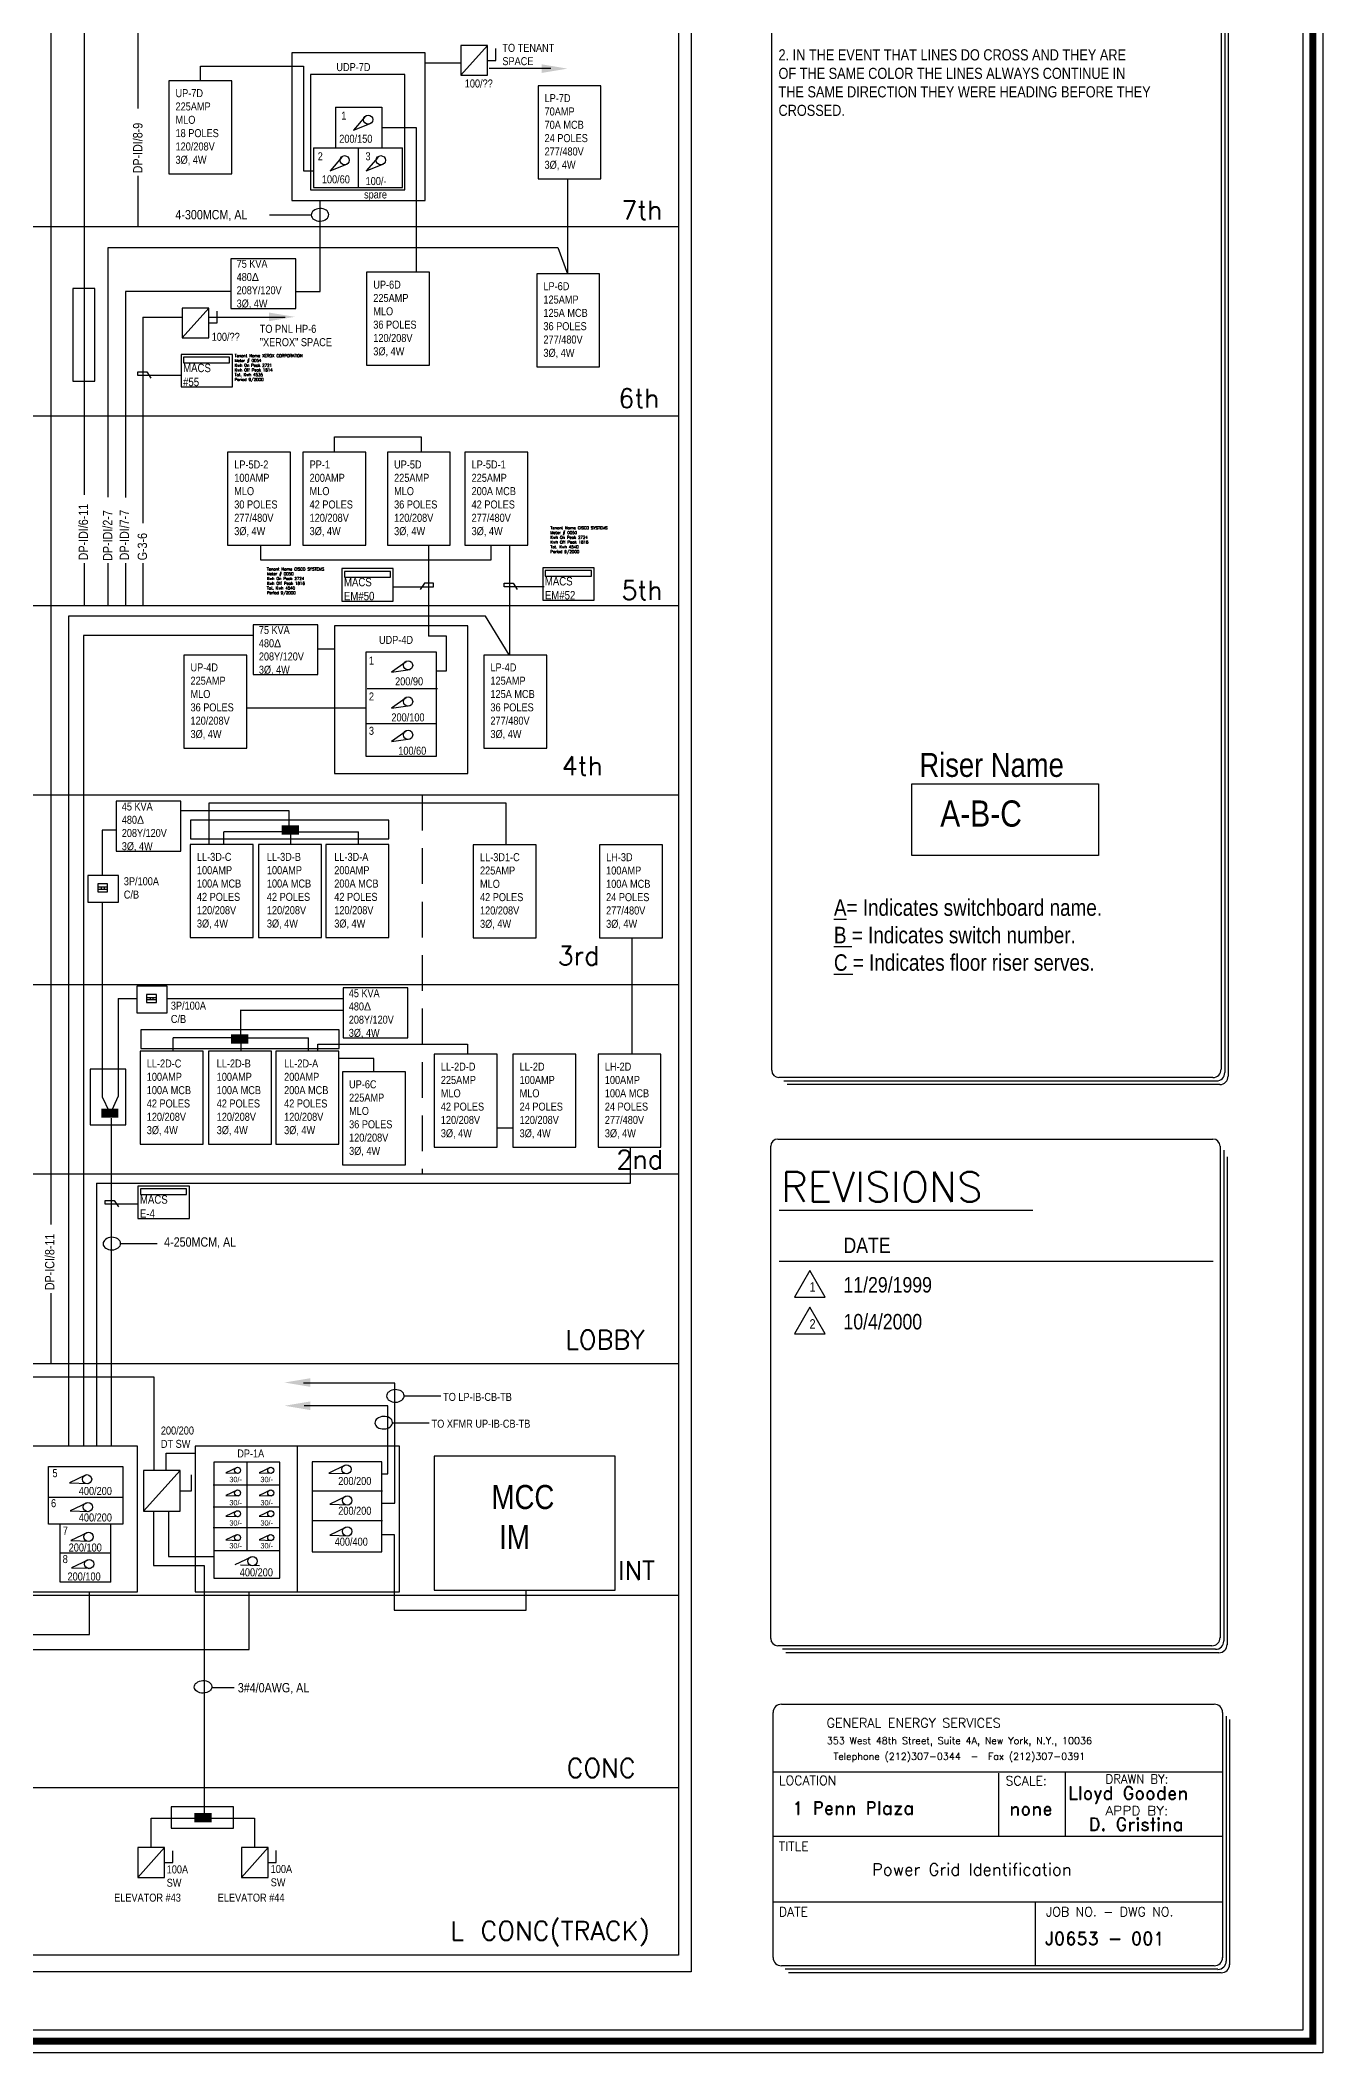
# Model space of a CAD drawing. Extents: x -4.2 to 35, y -7.8 to 73.6.
# Drawn here: x 25.96 to 34.96, y -7.81 to 6.31 of the extents above; entities that cross this region are included whole.
import ezdxf
from ezdxf.enums import TextEntityAlignment as Align

# ---------------------------------------------------------------- set-up
doc = ezdxf.new("R2010")
doc.units = 0
doc.header["$MEASUREMENT"] = 0
doc.linetypes.add('HIDDEN', pattern=[0.375, 0.25, -0.125])
doc.layers.get('0').update_dxf_attribs({"linetype": 'CONTINUOUS'})
for name, color, linetype in [('BOX', 3, 'CONTINUOUS'), ('FLOORS', 7, 'CONTINUOUS'), ('HIGH-VOLTAGE', 1, 'CONTINUOUS'), ('LOW-VOLTAGE', 5, 'CONTINUOUS'), ('METER', 220, 'CONTINUOUS'), ('PANELS', 3, 'CONTINUOUS'), ('PANELTEXT', 7, 'CONTINUOUS'), ('PULL-BOXES', 3, 'CONTINUOUS'), ('REV-1', 7, 'CONTINUOUS'), ('TENSPACE', 7, 'HIDDEN'), ('TITLE', 7, 'CONTINUOUS'), ('TITLE-BLOCK', 7, 'CONTINUOUS')]:
    doc.layers.add(name, color=color, linetype=linetype)
doc.layers.add('MeterID', color=2, linetype='CONTINUOUS', lineweight=5)
doc.styles.add('NOTESSTYLE2', font='techl___.ttf', dxfattribs={"height": 0.25})
doc.styles.add('ROMAND', font='romand', dxfattribs={"height": 0.05})
doc.styles.add('ROMANS', font='romans')
doc.styles.get("Standard").update_dxf_attribs({"font": 'TXT.shx', "height": 1})

msp = doc.modelspace()

# ---------------------------------------------------------------- hatches: boundary and pattern name
at = {"layer": 'HIGH-VOLTAGE'}
for points in [[(26.385, -1.187), (26.385, -1.252), (26.506, -1.252), (26.506, -1.187)], [(27.04, -6.132), (27.04, -6.197), (27.161, -6.197), (27.161, -6.132)]]:
    msp.add_hatch(color=256, dxfattribs=at).paths.add_polyline_path(points)
at = {"layer": 'LOW-VOLTAGE'}
for points in [[(27.773, 0.736), (27.773, 0.801), (27.652, 0.801), (27.652, 0.736)], [(27.418, -0.732), (27.418, -0.667), (27.297, -0.667), (27.297, -0.732)]]:
    msp.add_hatch(color=256, dxfattribs=at).paths.add_polyline_path(points)

# ---------------------------------------------------------------- linework, layer by layer
for p, q in [((31.091, 3.287), (31.091, 7.391)), ((34.246, 7.391), (34.246, 3.294)), ((34.272, 7.383), (34.272, 3.269)), ((34.295, 7.282), (34.295, 3.245)), ((2.694, 5.004), (30.437, 5.004)), ((2.694, 3.674), (30.437, 3.674)), ((31.091, -0.919), (31.091, 3.482)), ((34.246, 3.405), (34.246, -0.911)), ((34.272, 3.339), (34.272, -0.935)), ((34.295, 3.374), (34.295, -0.96)), ((2.694, 2.344), (30.437, 2.344)), ((2.694, 1.014), (30.437, 1.014)), ((2.694, -0.316), (30.437, -0.316)), ((34.187, -0.969), (31.141, -0.969)), ((34.213, -0.994), (31.176, -0.994)), ((34.236, -1.018), (31.199, -1.018)), ((31.134, -1.401), (34.188, -1.401)), ((31.084, -4.907), (31.084, -1.451)), ((34.238, -1.451), (34.238, -4.901)), ((34.264, -1.48), (34.264, -4.925)), ((34.287, -1.525), (34.287, -4.95)), ((2.694, -1.646), (30.437, -1.646)), ((31.144, -1.9), (32.924, -1.9)), ((31.144, -2.259), (34.189, -2.259)), ((2.694, -2.976), (30.437, -2.976)), ((2.694, -4.603), (30.437, -4.603)), ((34.18, -4.957), (31.134, -4.957)), ((34.206, -4.982), (31.168, -4.982)), ((34.229, -5.007), (31.191, -5.007)), ((31.101, -7.145), (31.101, -5.426)), ((31.159, -5.367), (34.197, -5.367)), ((34.255, -5.426), (34.255, -7.147)), ((34.281, -5.451), (34.281, -7.171)), ((34.305, -5.475), (34.305, -7.196)), ((31.101, -5.842), (34.255, -5.842)), ((32.682, -5.851), (32.682, -6.294)), ((33.152, -5.842), (33.152, -6.294)), ((2.694, -5.952), (30.437, -5.952)), ((31.101, -6.294), (34.255, -6.294)), ((31.101, -6.755), (34.255, -6.755)), ((32.94, -6.756), (32.94, -7.203)), ((34.197, -7.203), (31.159, -7.203)), ((34.223, -7.228), (31.185, -7.228)), ((34.246, -7.253), (31.209, -7.253))]:
    msp.add_line(p, q)
for centre, radius, start, end in [((31.141, -0.919), 0.05, 180, 270), ((34.187, -0.911), 0.0585, 270, 360), ((34.213, -0.935), 0.0585, 270, 360), ((34.236, -0.96), 0.0585, 270, 360), ((31.134, -1.451), 0.05, 90, 180), ((34.188, -1.451), 0.05, 0, 90), ((31.134, -4.907), 0.05, 180, 270), ((34.18, -4.899), 0.0585, 270, 360), ((34.206, -4.924), 0.0585, 270, 360), ((34.229, -4.948), 0.0585, 270, 360), ((31.159, -5.426), 0.0585, 90, 180), ((34.197, -5.426), 0.0585, 0, 90), ((31.159, -7.145), 0.0585, 180, 270), ((34.197, -7.145), 0.0585, 270, 360), ((34.223, -7.17), 0.0585, 270, 360), ((34.246, -7.194), 0.0585, 270, 360)]:
    msp.add_arc(centre, radius, start, end)
at = {"layer": 'BOX'}
for p, q in [((34.959, 36.029), (34.959, -7.814)), ((34.82, 35.863), (34.82, -7.655)), ((34.82, -7.655), (1.925, -7.655)), ((34.959, -7.814), (1.787, -7.814))]:
    msp.add_line(p, q, dxfattribs=at)
at = {"layer": 'BOX', "const_width": 0.05}
for points in [[(34.734, -7.732), (1.851, -7.732), (1.851, 35.949), (34.912, 35.949)], [(34.889, 35.931), (34.889, -7.732), (34.734, -7.732)]]:
    msp.add_lwpolyline(points, dxfattribs=at)
at = {"layer": 'FLOORS'}
for p, q in [((30.437, 35.175), (30.437, -7.129)), ((30.525, 35.293), (30.525, -7.246)), ((30.437, -7.129), (2.694, -7.129)), ((30.525, -7.246), (2.606, -7.246))]:
    msp.add_line(p, q, dxfattribs=at)
at = {"layer": 'HIGH-VOLTAGE'}
for p, q in [((26.031, 8.866), (26.031, -2.001)), ((26.642, 8.865), (26.642, 5.832)), ((26.265, 6.715), (26.265, 3.119)), ((26.642, 5.359), (26.642, 5.004)), ((29.659, 5.338), (29.659, 4.67)), ((26.435, 4.855), (29.59, 4.855)), ((26.435, 3.103), (26.435, 4.855)), ((29.59, 4.855), (29.659, 4.67)), ((27.296, 4.546), (26.556, 4.546)), ((26.556, 4.546), (26.556, 3.101)), ((26.677, 4.367), (26.954, 4.367)), ((27.141, 4.367), (27.676, 4.367)), ((27.506, 2.662), (27.506, 2.767)), ((29.121, 2.767), (29.121, 2.662)), ((29.25, 2.767), (29.25, 1.995)), ((26.265, 2.641), (26.265, 2.344)), ((26.435, 2.344), (26.435, 2.64)), ((26.556, 2.641), (26.556, 2.344)), ((29.121, 2.662), (27.506, 2.662)), ((29.083, 2.269), (26.156, 2.269)), ((26.156, 2.269), (26.156, -3.556)), ((29.249, 1.998), (29.083, 2.269)), ((27.452, 2.133), (26.261, 2.133)), ((26.261, 2.133), (26.261, -3.556)), ((26.491, 0.767), (26.391, 0.767)), ((26.391, 0.767), (26.391, 0.448)), ((26.391, 0.261), (26.391, -1.106)), ((30.11, 0.011), (30.11, -0.806)), ((26.505, -0.415), (26.505, -1.103)), ((26.505, -0.415), (26.635, -0.415)), ((26.849, -0.415), (28.083, -0.415)), ((26.391, -1.106), (26.441, -1.207)), ((26.453, -1.217), (26.505, -1.103)), ((26.454, -1.255), (26.454, -3.556)), ((30.099, -1.711), (30.099, -1.459)), ((26.352, -1.711), (26.352, -3.556)), ((26.352, -1.711), (30.099, -1.711)), ((26.031, -2.484), (26.031, -2.976)), ((26.758, -3.073), (24.84, -3.073)), ((26.758, -3.728), (26.758, -3.073)), ((28.445, -3.114), (27.806, -3.114)), ((28.445, -3.956), (28.445, -3.114)), ((28.397, -3.273), (27.809, -3.273)), ((28.397, -3.752), (28.397, -3.273)), ((26.841, -3.728), (26.841, -3.606)), ((26.841, -3.606), (27.045, -3.606)), ((28.356, -3.752), (28.397, -3.752)), ((26.753, -4.014), (26.753, -4.393)), ((26.857, -4.014), (26.857, -4.332)), ((28.356, -3.956), (28.445, -3.956)), ((28.356, -4.176), (28.442, -4.176)), ((28.442, -4.176), (28.442, -4.708)), ((26.857, -4.332), (27.175, -4.332)), ((26.753, -4.393), (27.107, -4.393)), ((27.107, -4.393), (27.107, -6.167)), ((26.302, -4.878), (26.302, -4.58)), ((27.423, -4.984), (27.423, -4.58)), ((29.368, -4.708), (29.368, -4.568)), ((28.442, -4.708), (29.368, -4.708)), ((19.703, -4.878), (26.302, -4.878)), ((19.705, -4.984), (27.423, -4.984)), ((26.736, -6.374), (26.736, -6.167)), ((26.736, -6.167), (27.46, -6.167)), ((27.46, -6.167), (27.46, -6.374))]:
    msp.add_line(p, q, dxfattribs=at)
at = {"layer": 'HIGH-VOLTAGE', "color": 1}
for p, q in [((26.677, 4.367), (26.677, 2.921)), ((26.677, 2.64), (26.677, 2.346))]:
    msp.add_line(p, q, dxfattribs=at)
at = {"layer": 'HIGH-VOLTAGE'}
for points in [[(27.564, 4.339), (27.744, 4.369), (27.564, 4.399)], [(27.852, -3.08), (27.672, -3.11), (27.852, -3.14)], [(27.852, -3.243), (27.672, -3.273), (27.852, -3.303)]]:
    msp.add_solid(points, dxfattribs=at)
at = {"layer": 'LOW-VOLTAGE'}
for p, q in [((27.081, 6.026), (27.081, 6.129)), ((27.081, 6.129), (27.805, 6.129)), ((27.805, 6.129), (27.805, 5.394)), ((28.659, 6.151), (28.91, 6.151)), ((29.108, 6.115), (29.542, 6.115)), ((28.354, 5.699), (28.596, 5.699)), ((28.596, 5.699), (28.596, 4.682)), ((27.805, 5.394), (27.876, 5.394)), ((27.922, 4.546), (27.922, 5.186)), ((27.751, 4.546), (27.922, 4.546)), ((28.022, 3.42), (28.022, 3.527)), ((28.022, 3.527), (28.63, 3.527)), ((28.63, 3.527), (28.63, 3.42)), ((28.682, 2.767), (28.682, 2.129)), ((28.809, 2.129), (28.682, 2.129)), ((28.809, 1.885), (28.809, 2.129)), ((27.906, 2.04), (28.023, 2.04)), ((28.739, 1.885), (28.809, 1.885)), ((28.243, 1.623), (27.407, 1.623)), ((27.704, 0.902), (26.945, 0.902)), ((27.144, 0.666), (27.144, 0.958)), ((27.144, 0.958), (29.226, 0.958)), ((27.704, 0.758), (27.704, 0.902)), ((29.226, 0.958), (29.226, 0.663)), ((27.719, 0.755), (27.247, 0.755)), ((27.247, 0.666), (27.247, 0.755)), ((27.717, 0.666), (27.717, 0.77)), ((27.753, 0.755), (28.19, 0.755)), ((28.19, 0.666), (28.19, 0.755)), ((28.084, -0.5), (27.361, -0.5)), ((27.363, -0.498), (27.363, -0.688)), ((27.367, -0.69), (26.891, -0.69)), ((26.891, -0.785), (26.891, -0.69)), ((27.367, -0.785), (27.367, -0.69)), ((27.401, -0.69), (27.84, -0.69)), ((27.84, -0.785), (27.84, -0.69)), ((27.906, -0.785), (27.906, -0.736)), ((27.906, -0.736), (28.955, -0.736)), ((28.299, -0.836), (28.052, -0.836)), ((28.299, -0.93), (28.299, -0.836)), ((28.955, -0.736), (28.955, -0.806)), ((29.164, -1.322), (29.275, -1.322))]:
    msp.add_line(p, q, dxfattribs=at)
at = {"layer": 'LOW-VOLTAGE', "color": 0}
msp.add_lwpolyline([(32.074, 1.091), (33.384, 1.091), (33.384, 0.588), (32.074, 0.588)], close=True, dxfattribs=at)
at = {"layer": 'LOW-VOLTAGE'}
msp.add_solid([(29.477, 6.081), (29.657, 6.111), (29.477, 6.141)], dxfattribs=at)
at = {"layer": 'METER'}
for p, q in [((26.642, 3.957), (26.642, 3.983)), ((26.642, 3.983), (26.705, 3.983)), ((26.946, 3.957), (26.642, 3.957)), ((26.705, 3.983), (26.734, 3.938)), ((28.435, 2.475), (28.718, 2.475)), ((28.655, 2.5), (28.625, 2.456)), ((28.718, 2.5), (28.655, 2.5)), ((28.718, 2.475), (28.718, 2.5)), ((29.213, 2.475), (29.213, 2.5)), ((29.213, 2.5), (29.276, 2.5)), ((29.495, 2.475), (29.213, 2.475)), ((29.276, 2.5), (29.305, 2.456)), ((26.413, -1.859), (26.413, -1.833)), ((26.413, -1.833), (26.476, -1.833)), ((26.476, -1.833), (26.506, -1.878)), ((26.643, -1.859), (26.413, -1.859))]:
    msp.add_line(p, q, dxfattribs=at)
for points in [[(26.946, 3.877), (27.307, 3.877), (27.307, 4.105), (26.946, 4.105)], [(26.963, 4.046), (27.286, 4.046), (27.286, 4.085), (26.963, 4.085)], [(28.075, 2.374), (28.435, 2.374), (28.435, 2.602), (28.075, 2.602)], [(28.092, 2.543), (28.415, 2.543), (28.415, 2.582), (28.092, 2.582)], [(29.485, 2.38), (29.846, 2.38), (29.846, 2.608), (29.485, 2.608)], [(29.502, 2.549), (29.826, 2.549), (29.826, 2.588), (29.502, 2.588)], [(26.643, -1.96), (27.004, -1.96), (27.004, -1.732), (26.643, -1.732)], [(26.66, -1.791), (26.984, -1.791), (26.984, -1.751), (26.66, -1.751)]]:
    msp.add_lwpolyline(points, close=True, dxfattribs=at)
at = {"layer": 'PANELS'}
for p, q in [((28.91, 6.065), (29.097, 6.274)), ((29.155, 6.169), (29.155, 6.252)), ((29.097, 6.169), (29.155, 6.169)), ((28.03, 5.841), (28.354, 5.841)), ((28.03, 5.841), (28.03, 5.555)), ((28.354, 5.841), (28.354, 5.555)), ((28.239, 5.774), (28.157, 5.679)), ((28.157, 5.679), (28.28, 5.729)), ((27.876, 5.555), (28.501, 5.555)), ((27.876, 5.555), (27.876, 5.277)), ((28.188, 5.555), (28.188, 5.277)), ((28.501, 5.277), (28.501, 5.555)), ((28.074, 5.489), (27.992, 5.394)), ((27.992, 5.394), (28.114, 5.444)), ((28.328, 5.489), (28.246, 5.394)), ((28.246, 5.394), (28.368, 5.444)), ((27.876, 5.277), (28.501, 5.277)), ((26.954, 4.221), (27.141, 4.431)), ((27.199, 4.326), (27.199, 4.408)), ((27.141, 4.326), (27.199, 4.326)), ((28.525, 1.949), (28.422, 1.876)), ((28.422, 1.876), (28.553, 1.895)), ((28.525, 1.695), (28.422, 1.623)), ((28.422, 1.623), (28.553, 1.641)), ((28.525, 1.461), (28.422, 1.388)), ((28.422, 1.388), (28.553, 1.407)), ((27.407, -3.668), (27.407, -4.292)), ((27.761, -3.556), (27.761, -4.58)), ((26.276, -3.761), (26.163, -3.815)), ((26.683, -4.014), (26.94, -3.728)), ((27.019, -3.871), (27.019, -3.758)), ((27.335, -3.708), (27.26, -3.744)), ((27.26, -3.744), (27.348, -3.746)), ((27.568, -3.708), (27.493, -3.744)), ((27.493, -3.744), (27.58, -3.746)), ((28.097, -3.691), (27.984, -3.745)), ((27.984, -3.745), (28.116, -3.749)), ((26.163, -3.815), (26.295, -3.819)), ((26.94, -3.871), (27.019, -3.871)), ((27.171, -3.827), (27.64, -3.827)), ((27.335, -3.867), (27.26, -3.903)), ((27.26, -3.903), (27.348, -3.905)), ((27.568, -3.867), (27.493, -3.903)), ((27.493, -3.903), (27.58, -3.905)), ((28.102, -3.91), (27.989, -3.964)), ((26.282, -3.957), (26.168, -4.011)), ((26.168, -4.011), (26.3, -4.015)), ((27.171, -3.983), (27.64, -3.983)), ((27.335, -4.013), (27.26, -4.049)), ((27.26, -4.049), (27.348, -4.051)), ((27.568, -4.013), (27.493, -4.049)), ((27.493, -4.049), (27.58, -4.051)), ((27.989, -3.964), (28.121, -3.968)), ((26.286, -4.165), (26.172, -4.219)), ((26.172, -4.219), (26.305, -4.223)), ((27.171, -4.128), (27.64, -4.128)), ((27.335, -4.18), (27.26, -4.215)), ((27.26, -4.215), (27.348, -4.218)), ((27.568, -4.18), (27.493, -4.215)), ((27.493, -4.215), (27.58, -4.218)), ((28.102, -4.127), (27.989, -4.181)), ((27.989, -4.181), (28.121, -4.185)), ((26.291, -4.356), (26.177, -4.41)), ((27.64, -4.292), (27.175, -4.292)), ((27.437, -4.336), (27.323, -4.39)), ((26.177, -4.41), (26.309, -4.414)), ((27.364, -4.39), (27.496, -4.394)), ((26.642, -6.584), (26.829, -6.374)), ((26.829, -6.479), (26.887, -6.479)), ((26.887, -6.479), (26.887, -6.397)), ((27.369, -6.584), (27.556, -6.374)), ((27.556, -6.479), (27.613, -6.479)), ((27.613, -6.479), (27.613, -6.395))]:
    msp.add_line(p, q, dxfattribs=at)
for points in [[(27.724, 5.185), (28.659, 5.185), (28.659, 6.221), (27.724, 6.221)], [(28.91, 6.065), (29.097, 6.065), (29.097, 6.274), (28.91, 6.274)], [(26.86, 5.373), (27.302, 5.373), (27.302, 6.026), (26.86, 6.026)], [(29.451, 5.338), (29.892, 5.338), (29.892, 5.99), (29.451, 5.99)], [(27.296, 4.428), (27.751, 4.428), (27.751, 4.777), (27.296, 4.777)], [(28.248, 4.029), (28.69, 4.029), (28.69, 4.682), (28.248, 4.682)], [(29.442, 4.018), (29.883, 4.018), (29.883, 4.67), (29.442, 4.67)], [(26.187, 3.918), (26.341, 3.918), (26.341, 4.568), (26.187, 4.568)], [(26.954, 4.221), (27.141, 4.221), (27.141, 4.431), (26.954, 4.431)], [(27.272, 2.767), (27.714, 2.767), (27.714, 3.42), (27.272, 3.42)], [(27.801, 2.767), (28.243, 2.767), (28.243, 3.42), (27.801, 3.42)], [(28.394, 2.767), (28.835, 2.767), (28.835, 3.42), (28.394, 3.42)], [(28.938, 2.767), (29.38, 2.767), (29.38, 3.42), (28.938, 3.42)], [(27.452, 1.859), (27.906, 1.859), (27.906, 2.208), (27.452, 2.208)], [(28.023, 1.165), (28.958, 1.165), (28.958, 2.201), (28.023, 2.201)], [(26.965, 1.343), (27.407, 1.343), (27.407, 1.995), (26.965, 1.995)], [(29.07, 1.343), (29.512, 1.343), (29.512, 1.995), (29.07, 1.995)], [(26.491, 0.62), (26.945, 0.62), (26.945, 0.969), (26.491, 0.969)], [(27.012, 0.705), (28.405, 0.705), (28.405, 0.837), (27.012, 0.837)], [(27.01, 0.014), (27.452, 0.014), (27.452, 0.666), (27.01, 0.666)], [(27.49, 0.014), (27.932, 0.014), (27.932, 0.666), (27.49, 0.666)], [(27.962, 0.014), (28.404, 0.014), (28.404, 0.666), (27.962, 0.666)], [(28.997, 0.011), (29.438, 0.011), (29.438, 0.663), (28.997, 0.663)], [(29.882, 0.011), (30.324, 0.011), (30.324, 0.663), (29.882, 0.663)], [(26.291, 0.261), (26.506, 0.261), (26.506, 0.448), (26.291, 0.448)], [(26.635, -0.516), (26.849, -0.516), (26.849, -0.329), (26.635, -0.329)], [(28.084, -0.691), (28.538, -0.691), (28.538, -0.341), (28.084, -0.341)], [(26.663, -0.766), (28.055, -0.766), (28.055, -0.634), (26.663, -0.634)], [(26.658, -1.437), (27.1, -1.437), (27.1, -0.785), (26.658, -0.785)], [(27.138, -1.437), (27.58, -1.437), (27.58, -0.785), (27.138, -0.785)], [(27.61, -1.437), (28.052, -1.437), (28.052, -0.785), (27.61, -0.785)], [(28.722, -1.459), (29.164, -1.459), (29.164, -0.806), (28.722, -0.806)], [(29.275, -1.459), (29.717, -1.459), (29.717, -0.806), (29.275, -0.806)], [(29.873, -1.459), (30.314, -1.459), (30.314, -0.806), (29.873, -0.806)], [(28.078, -1.583), (28.52, -1.583), (28.52, -0.93), (28.078, -0.93)], [(25.207, -4.58), (26.641, -4.58), (26.641, -3.556), (25.207, -3.556)], [(27.045, -4.58), (28.478, -4.58), (28.478, -3.556), (27.045, -3.556)], [(27.175, -4.484), (27.64, -4.484), (27.64, -3.668), (27.175, -3.668)], [(27.865, -4.299), (28.356, -4.299), (28.356, -3.666), (27.865, -3.666)], [(28.721, -4.568), (29.992, -4.568), (29.992, -3.626), (28.721, -3.626)], [(26.683, -4.014), (26.94, -4.014), (26.94, -3.728), (26.683, -3.728)], [(26.877, -6.237), (27.314, -6.237), (27.314, -6.088), (26.877, -6.088)], [(26.642, -6.584), (26.829, -6.584), (26.829, -6.374), (26.642, -6.374)], [(27.369, -6.584), (27.556, -6.584), (27.556, -6.374), (27.369, -6.374)]]:
    msp.add_lwpolyline(points, close=True, dxfattribs=at)
for centre, radius in [((28.259, 5.753), 0.0324), ((28.094, 5.468), 0.0324), ((28.348, 5.468), 0.0324), ((28.539, 1.923), 0.0324), ((28.539, 1.669), 0.0324), ((28.539, 1.435), 0.0324), ((26.286, -3.789), 0.0324), ((27.342, -3.726), 0.0214), ((27.575, -3.726), 0.0214), ((28.107, -3.719), 0.0324), ((26.292, -3.984), 0.0324), ((27.342, -3.885), 0.0214), ((27.575, -3.885), 0.0214), ((28.112, -3.938), 0.0324), ((27.342, -4.031), 0.0214), ((27.575, -4.031), 0.0214), ((26.296, -4.193), 0.0324), ((27.342, -4.198), 0.0214), ((27.575, -4.198), 0.0214), ((28.112, -4.155), 0.0324), ((26.301, -4.384), 0.0324), ((27.447, -4.364), 0.0324)]:
    msp.add_circle(centre, radius, dxfattribs=at)
at = {"layer": 'PANELTEXT'}
for p, q in [((27.566, 5.084), (27.859, 5.084)), ((26.522, -2.135), (26.778, -2.135)), ((28.511, -3.204), (28.768, -3.204)), ((28.43, -3.392), (28.686, -3.392)), ((27.167, -5.251), (27.319, -5.251))]:
    msp.add_line(p, q, dxfattribs=at)
at = {"layer": 'PANELTEXT', "extrusion": (0, 0, -1)}
for centre, major_axis in [((27.921, 5.085), (0.0615, 0.0028)), ((26.46, -2.135), (-0.0615, -0.0022)), ((28.45, -3.204), (-0.0615, -0.0022)), ((28.368, -3.392), (-0.0615, -0.0022))]:
    msp.add_ellipse(centre, major_axis=major_axis, ratio=0.716701, dxfattribs=at)
at = {"layer": 'PANELTEXT'}
msp.add_ellipse((27.1, -5.246), major_axis=(0.0615, 0.0023), ratio=0.716701, dxfattribs=at)
at = {"layer": 'PULL-BOXES'}
for p, q in [((28.251, 1.761), (28.746, 1.761)), ((28.243, 1.515), (28.739, 1.515)), ((26.361, 0.369), (26.429, 0.369)), ((26.361, 0.353), (26.429, 0.353)), ((26.385, 0.369), (26.385, 0.353)), ((26.405, 0.369), (26.405, 0.353)), ((26.704, -0.407), (26.773, -0.407)), ((26.704, -0.423), (26.773, -0.423)), ((26.728, -0.407), (26.728, -0.423)), ((26.748, -0.407), (26.748, -0.423)), ((26.016, -3.699), (26.538, -3.699)), ((26.016, -4.104), (26.016, -3.699)), ((26.538, -3.699), (26.538, -4.104)), ((26.016, -3.915), (26.538, -3.915)), ((27.865, -3.869), (28.359, -3.869)), ((27.865, -4.078), (28.359, -4.078)), ((26.538, -4.104), (26.016, -4.104)), ((26.098, -4.51), (26.098, -4.104)), ((26.452, -4.51), (26.452, -4.104)), ((26.452, -4.308), (26.098, -4.308)), ((26.452, -4.51), (26.098, -4.51))]:
    msp.add_line(p, q, dxfattribs=at)
for points in [[(27.855, 5.26), (28.517, 5.26), (28.517, 6.069), (27.855, 6.069)], [(28.243, 1.286), (28.739, 1.286), (28.739, 2.015), (28.243, 2.015)], [(26.361, 0.333), (26.429, 0.333), (26.429, 0.39), (26.361, 0.39)], [(26.704, -0.444), (26.773, -0.444), (26.773, -0.387), (26.704, -0.387)], [(26.308, -1.302), (26.557, -1.302), (26.557, -0.91), (26.308, -0.91)]]:
    msp.add_lwpolyline(points, close=True, dxfattribs=at)
at = {"layer": 'REV-1'}
for points in [[(31.359, -2.323), (31.251, -2.51), (31.467, -2.51)], [(31.359, -2.582), (31.251, -2.769), (31.467, -2.769)]]:
    msp.add_lwpolyline(points, close=True, dxfattribs=at)
at = {"layer": 'TENSPACE'}
msp.add_line((28.637, 1.014), (28.637, -1.646), dxfattribs=at)

# ---------------------------------------------------------------- texts
at = {"layer": 'FLOORS'}
for s, p in [('7th ', (30.036, 5.053)), ('6th ', (30.015, 3.732)), ('5th ', (30.037, 2.384)), ('4th ', (29.618, 1.152)), ('3rd ', (29.589, -0.18)), ('2nd ', (30.001, -1.61)), ('LOBBY', (29.642, -2.875)), ('INT', (30.013, -4.494)), ('CONC', (29.652, -5.881)), ('L CONC(TRACK)', (28.835, -7.023))]:
    msp.add_text(s, height=0.1313, dxfattribs=at).set_placement(p)
at = {"layer": 'METER', "char_height": 0.0589, "attachment_point": 1, "style": 'NOTESSTYLE2'}
for s, insert in [('MACS\\P#55', (26.96, 4.04)), ('MACS\\PEM#52', (29.499, 2.543)), ('MACS\\PEM#50', (28.089, 2.537)), ('MACS\\PE-4', (26.657, -1.796))]:
    msp.add_mtext(s, dxfattribs=dict(at, insert=insert))
at = {"layer": 'MeterID', "char_height": 0.02, "attachment_point": 1, "style": 'ROMANS'}
for s, insert in [('Tenant Name XEROX CORPORATION\\PMeter # 0054\\PKwh On Peak 2721\\PKwh Off Peak 1814\\PTot. Kwh 4535\\PPeriod 9/2000', (27.322, 4.106)), ('Tenant Name CISCO SYSTEMS\\PMeter # 0050\\PKwh On Peak 2724\\PKwh Off Peak 1816\\PTot. Kwh 4540\\PPeriod 9/2000', (29.538, 2.898)), ('Tenant Name CISCO SYSTEMS\\PMeter # 0050\\PKwh On Peak 2724\\PKwh Off Peak 1816\\PTot. Kwh 4540\\PPeriod 9/2000', (27.548, 2.609))]:
    msp.add_mtext(s, dxfattribs=dict(at, insert=insert))
at = {"layer": 'PANELTEXT', "attachment_point": 1, "style": 'NOTESSTYLE2'}
for s, insert, char_height in [('1.  FOR EASY READABILITY, SOME RISERS MAY NOT PASS \\PTHROUGH THE PULL BOXES THAT ARE SHOWN ON THE \\PDRAWING TO KEEP MULTIPLE LINE CROSSINGS TO A\\PMINIMUM AND TO AVOID CONFUSION.\\P\\P2. IN THE EVENT THAT LINES DO CROSS AND THEY ARE \\POF THE SAME COLOR THE LINES ALWAYS CONTINUE IN \\PTHE SAME DIRECTION THEY WERE HEADING BEFORE THEY \\PCROSSED.', (31.139, 6.896), 0.07789), ('TO TENANT\\PSPACE', (29.201, 6.285), 0.0561), ('UDP-7D', (28.036, 6.15), 0.0561), ('UP-7D\\P225AMP\\PMLO\\P18 POLES\\P120/208V\\P3Ø, 4W', (26.907, 5.967), 0.0561), ('100/??', (28.937, 6.035), 0.0561), ('1', (28.07, 5.809), 0.0561), ('LP-7D\\P70AMP\\P70A MCB\\P24 POLES\\P277/480V\\P3Ø, 4W', (29.497, 5.932), 0.0561), ('200\\C7;/150', (28.056, 5.647), 0.05615), ('2', (27.905, 5.524), 0.0561), ('3', (28.24, 5.524), 0.0561), ('\\C7;100/60', (27.934, 5.362), 0.0561), ('spare', (28.23, 5.256), 0.0561), ('\\C7;100/-', (28.241, 5.35), 0.0561), ('4-300MCM, AL', (26.906, 5.119), 0.06563), ('75 KVA\\P480\\Fgreekc.shx;D\\P\\fTechnicLite|b0|i0|c2|p2;208Y/120V\\P3Ø, 4W', (27.336, 4.769), 0.05567), ('UP-6D\\P225AMP\\PMLO\\P36 POLES\\P120/208V\\P3Ø, 4W', (28.295, 4.623), 0.0561), ('LP-6D\\P125AMP\\P125A MCB \\P36 POLES\\P277/480V\\P3Ø, 4W', (29.489, 4.612), 0.0561), ('100/??', (27.161, 4.257), 0.0561), ('TO PNL HP-6\\P"XEROX" SPACE', (27.498, 4.313), 0.05615), ('LP-5D-2\\P100AMP\\PMLO\\P30 POLES\\P277/480V\\P3Ø, 4W', (27.319, 3.361), 0.0561), ('PP-1\\P200AMP\\PMLO\\P42 POLES\\P120/208V\\P3Ø, 4W', (27.848, 3.361), 0.0561), ('UP-5D\\P225AMP\\PMLO\\P36 POLES\\P120/208V\\P3Ø, 4W', (28.441, 3.361), 0.0561), ('LP-5D-1\\P225AMP\\P200A MCB\\P42 POLES\\P277/480V\\P3Ø, 4W', (28.985, 3.361), 0.0561), ('75 KVA\\P480\\Fgreekc.shx;D\\P\\fTechnicLite|b0|i0|c2|p2;208Y/120V\\P3Ø, 4W', (27.492, 2.199), 0.05567), ('UDP-4D', (28.335, 2.13), 0.0561), ('1', (28.264, 1.985), 0.0561), ('UP-4D\\P225AMP\\PMLO\\P36 POLES\\P120/208V\\P3Ø, 4W', (27.012, 1.937), 0.0561), ('2\\C7;00/90', (28.448, 1.839), 0.0561), ('LP-4D\\P125AMP\\P125A MCB\\P36 POLES\\P277/480V\\P3Ø, 4W', (29.117, 1.937), 0.0561), ('2', (28.264, 1.733), 0.0561), ('2\\C7;00/100', (28.422, 1.586), 0.05615), ('3', (28.264, 1.492), 0.0561), ('100\\C7;/60', (28.47, 1.352), 0.0561), ('45 KVA\\P480\\Fgreekc.shx;D\\P\\fTechnicLite|b0|i0|c2|p2;208Y/120V\\P3Ø, 4W', (26.53, 0.96), 0.05567), ('LL-3D-C\\P100AMP\\P100A MCB\\P42 POLES\\P120/208V\\P3Ø, 4W', (27.057, 0.607), 0.0561), ('LL-3D-B\\P100AMP\\P100A MCB\\P42 POLES\\P120/208V\\P3Ø, 4W', (27.548, 0.607), 0.0561), ('LL-3D-A\\P200AMP\\P200A MCB\\P42 POLES\\P120/208V\\P3Ø, 4W', (28.021, 0.607), 0.0561), ('LL-3D1-C\\P225AMP\\PMLO\\P42 POLES\\P120/208V\\P3Ø, 4W', (29.044, 0.605), 0.0561), ('LH-3D\\P100AMP\\P100A MCB\\P24 POLES\\P277/480V\\P3Ø, 4W', (29.929, 0.605), 0.0561), ('3P/100A\\PC/B', (26.544, 0.436), 0.0561), ('45 KVA\\P480\\Fgreekc.shx;D\\P\\fTechnicLite|b0|i0|c2|p2;208Y/120V\\P3Ø, 4W', (28.123, -0.35), 0.05567), ('3P/100A\\PC/B', (26.874, -0.437), 0.0561), ('LL-2D-C\\P100AMP\\P100A MCB\\P42 POLES\\P120/208V\\P3Ø, 4W', (26.705, -0.843), 0.0561), ('LL-2D-B\\P100AMP\\P100A MCB\\P42 POLES\\P120/208V\\P3Ø, 4W', (27.196, -0.843), 0.0561), ('LL-2D-A\\P200AMP\\P200A MCB\\P42 POLES\\P120/208V\\P3Ø, 4W', (27.669, -0.843), 0.0561), ('UP-6C\\P225AMP\\PMLO\\P36 POLES\\P120/208V\\P3Ø, 4W', (28.125, -0.989), 0.0561), ('LL-2D-D\\P225AMP\\PMLO\\P42 POLES\\P120/208V\\P3Ø, 4W', (28.769, -0.865), 0.0561), ('LL-2D\\P100AMP\\PMLO\\P24 POLES\\P120/208V\\P3Ø, 4W', (29.322, -0.865), 0.0561), ('LH-2D\\P100AMP\\P100A MCB\\P24 POLES\\P277/480V\\P3Ø, 4W', (29.92, -0.865), 0.0561), ('4-250MCM, AL', (26.827, -2.091), 0.06563), ('DATE', (31.595, -2.093), 0.1083), ('11/29/1999', (31.595, -2.37), 0.1083), ('1', (31.357, -2.406), 0.0656), ('2', (31.357, -2.666), 0.0656), ('10/4/2000', (31.595, -2.629), 0.1083), ('TO LP-IB-CB-TB', (28.785, -3.183), 0.05615), ('TO XFMR UP-IB-CB-TB', (28.704, -3.371), 0.05615), ('200/200\\PDT SW', (26.804, -3.419), 0.0561), ('DP-1A', (27.34, -3.58), 0.0561), ('5', (26.043, -3.718), 0.0561), ('30\\C7;/-', (27.285, -3.772), 0.0371), ('30\\C7;/-', (27.503, -3.772), 0.0371), ('200/200', (28.049, -3.773), 0.0561), ('6', (26.033, -3.929), 0.0561), ('400/200', (26.228, -3.843), 0.0561), ('30\\C7;/-', (27.285, -3.935), 0.0371), ('30\\C7;/-', (27.503, -3.935), 0.0371), ('MCC\\P IM', (29.125, -3.829), 0.1689), ('4\\C7;00/200', (26.228, -4.029), 0.05615), ('30\\C7;/-', (27.285, -4.077), 0.0371), ('30\\C7;/-', (27.503, -4.077), 0.0371), ('2\\C7;00/200', (28.049, -3.982), 0.05615), ('7', (26.116, -4.121), 0.0561), ('2\\C7;00/100', (26.157, -4.24), 0.05615), ('30\\C7;/-', (27.285, -4.237), 0.0371), ('30\\C7;/-', (27.503, -4.237), 0.0371), ('4\\C7;00/400', (28.024, -4.199), 0.05615), ('8', (26.115, -4.321), 0.0561), ('2\\C7;00/100', (26.149, -4.443), 0.05615), ('4\\C7;00/200', (27.358, -4.414), 0.05615), ('3#4/0AWG, AL', (27.344, -5.219), 0.06563), ('100A\\PSW', (27.575, -6.496), 0.0561), ('100A\\PSW', (26.845, -6.499), 0.0561), ('ELEVATOR #43', (26.476, -6.697), 0.05615), ('ELEVATOR #44', (27.203, -6.697), 0.05615)]:
    msp.add_mtext(s, dxfattribs=dict(at, insert=insert, char_height=char_height))
at = {"layer": 'PANELTEXT', "attachment_point": 1, "rotation": 90, "style": 'NOTESSTYLE2'}
for s, insert, char_height in [('DP-IDI/8-9', (26.609, 5.376), 0.0656), ('DP-IDI/6-11', (26.227, 2.66), 0.06563), ('DP-IDI/2-7', (26.397, 2.657), 0.0656), ('DP-IDI/7-7', (26.515, 2.66), 0.0656), ('G-3-6', (26.641, 2.66), 0.0656), ('DP-ICI/8-11', (25.991, -2.462), 0.06563)]:
    msp.add_mtext(s, dxfattribs=dict(at, insert=insert, char_height=char_height))
at = {"layer": 'PANELTEXT', "attachment_point": 1}
for s, insert, char_height in [('\\fTechnicLite|b0|i0|c2|p2;Riser Name', (32.128, 1.308), 0.16764), ('\\fTechnicLite|b0|i0|c2|p2;A-B-C', (32.274, 0.975), 0.18381), ('\\fTechnicLite|b0|i0|c2|p2;\\LA\\l= Indicates switchboard name.\\P\\LB \\l= Indicates switch number. \\P\\LC \\l= Indicates floor riser serves.', (31.528, 0.281), 0.11566)]:
    msp.add_mtext(s, dxfattribs=dict(at, insert=insert, char_height=char_height))
at = {"layer": 'TITLE', "color": 4, "style": 'ROMANS'}
for s, height, p in [('GENERAL ENERGY SERVICES', 0.06559, (31.476, -5.532)), ('353 West 48th Street, Suite 4A, New York, N.Y., 10036', 0.04919, (31.478, -5.648)), ('Telephone (212)307-0344  -  Fax (212)307-0391', 0.04919, (31.525, -5.758))]:
    msp.add_text(s, height=height, dxfattribs=at).set_placement(p)
at = {"layer": 'TITLE', "style": 'ROMANS'}
for s, height, p in [('LOCATION', 0.0646, (31.141, -5.935)), ('SCALE:', 0.0646, (32.732, -5.937)), ('TITLE', 0.0646, (31.141, -6.397)), ('DATE', 0.0646, (31.141, -6.857)), ('JOB NO. - DWG NO.', 0.06463, (33.016, -6.857))]:
    msp.add_text(s, height=height, dxfattribs=at).set_placement(p)
for s, width, p, p2 in [('DRAWN BY:', 0.831778, (33.434, -5.925), (33.875, -5.925)), ('APPD BY:', 0.973237, (33.434, -6.147), (33.875, -6.147))]:
    msp.add_text(s, height=0.0646, dxfattribs=dict(at, width=width)).set_placement(p, p2, align=Align.FIT)
at = {"layer": 'TITLE', "color": 7, "style": 'ROMAND'}
for s, height, p in [('1 Penn Plaza', 0.09209, (31.236, -6.142)), ('Lloyd Gooden', 0.09209, (33.171, -6.037)), ('none', 0.0921, (32.758, -6.147)), ('D. Gristina', 0.09209, (33.315, -6.256)), ('Power Grid Identification', 0.08494, (31.795, -6.57)), ('J0653 - 001', 0.09209, (33.005, -7.058))]:
    msp.add_text(s, height=height, dxfattribs=at).set_placement(p)
at = {"layer": 'TITLE-BLOCK'}
msp.add_text('REVISIONS', height=0.2088, dxfattribs=at).set_placement((31.157, -1.841))

doc.saveas('drawing.dxf')
